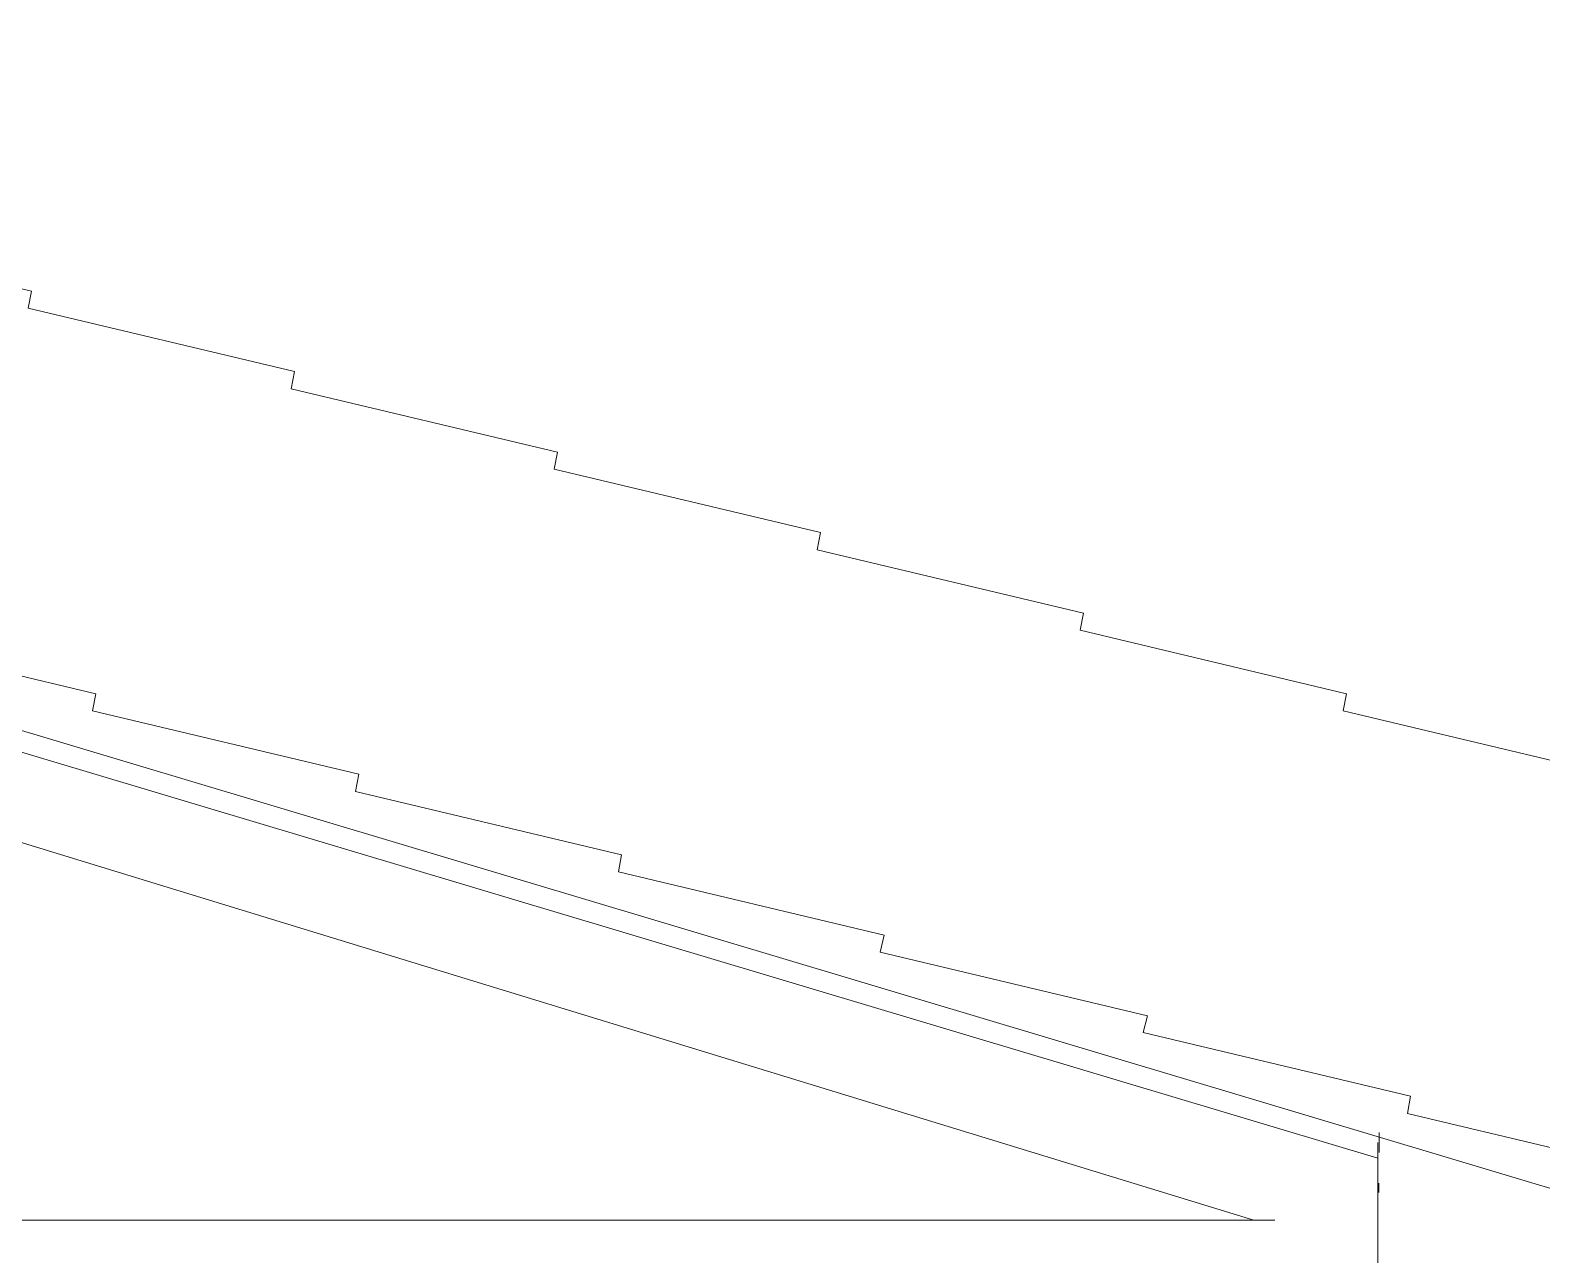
# Model space of a CAD drawing. Header units: metres. Extents: x -12536 to 12621, y -17191 to 9596.
# Drawn here: x -10903.1 to -10683.1, y -11389.2 to -11211 of the extents above; entities that cross this region are included whole.
import ezdxf

# ---------------------------------------------------------------- set-up
doc = ezdxf.new("R2010")
doc.units = ezdxf.units.M
doc.header["$MEASUREMENT"] = 0
doc.layers.add('Calque commun', color=7, linetype='Continuous')
doc.layers.add('Cotations', color=7, linetype='Continuous')

msp = doc.modelspace()

# ---------------------------------------------------------------- linework, layer by layer
at = {"layer": 'Calque commun', "color": 7, "linetype": 'Continuous', "lineweight": 20}
for p, q in [((-10672.902, -11382.233), (-11016.989, -11279.184)), ((-10706.988, -11375.166), (-11016.989, -11282.323)), ((-10706.988, -11412.681), (-10706.988, -11372.869))]:
    msp.add_line(p, q, dxfattribs=at)
at = {"layer": 'Calque commun', "color": 7, "linetype": 'Continuous', "lineweight": 5}
for p, q in [((-10725.019, -11384.181), (-11016.989, -11294.776)), ((-10706.813, -11378.774), (-10706.814, -11380.134)), ((-11308.959, -11384.181), (-10721.969, -11384.181)), ((-10758.51, -11384.181), (-10748.51, -11384.181)), ((-10758.507, -11384.201), (-10748.507, -11384.201)), ((-10748.51, -11384.181), (-10731.291, -11384.181)), ((-10748.507, -11384.201), (-10731.288, -11384.201))]:
    msp.add_line(p, q, dxfattribs=at)
at = {"layer": 'Cotations', "color": 6, "linetype": 'Continuous', "lineweight": 20}
for p, q in [((-10893.553, -11307.568), (-10932.281, -11298.345)), ((-10894.011, -11310.063), (-10893.553, -11307.568)), ((-10855.283, -11319.285), (-10894.011, -11310.063)), ((-10855.742, -11321.78), (-10855.283, -11319.285)), ((-10817.014, -11331.003), (-10855.742, -11321.78)), ((-10817.472, -11333.498), (-10817.014, -11331.003)), ((-10778.816, -11342.703), (-10817.472, -11333.498)), ((-10779.402, -11345.167), (-10778.816, -11342.703)), ((-10740.475, -11354.437), (-10779.402, -11345.167)), ((-10741.132, -11356.88), (-10740.475, -11354.437)), ((-10740.935, -11356.933), (-10741.132, -11356.88)), ((-10702.207, -11366.155), (-10740.935, -11356.933)), ((-10702.665, -11368.651), (-10702.207, -11366.155)), ((-10663.937, -11377.872), (-10702.665, -11368.651))]:
    msp.add_line(p, q, dxfattribs=at)
at = {"layer": 'Cotations', "color": 7, "linetype": 'Continuous', "lineweight": 20}
msp.add_line((-10706.797, -11374.31), (-10706.797, -11371.428), dxfattribs=at)
at = {"layer": 'Cotations', "color": 7, "linetype": 'Continuous', "lineweight": 5}
msp.add_polyline3d([(-10673.285, -11319.285, 0), (-10712.013, -11310.063, 0), (-10711.555, -11307.567, 0), (-10750.283, -11298.345, 0), (-10749.824, -11295.849, 0), (-10788.552, -11286.628, 0), (-10788.094, -11284.132, 0), (-10826.822, -11274.91, 0), (-10826.363, -11272.414, 0), (-10865.092, -11263.192, 0), (-10864.633, -11260.697, 0), (-10903.361, -11251.474, 0), (-10902.902, -11248.979, 0), (-10941.631, -11239.757, 0), (-10941.12, -11237.068, 0), (-10957.017, -11233.934, 0)], dxfattribs=at)

# ---------------------------------------------------------------- meshes
at = {"layer": 'Calque commun', "color": 7, "linetype": 'Continuous', "lineweight": 5}
mesh = msp.add_polyface(dxfattribs=at)
corners = [(-6255.473, -10253.272), (-12255.473, -10253.272), (-12255.473, -14453.272), (-6255.473, -14453.272)]
mesh.append_faces([[corners[k] for k in face] for face in [(0, 1, 2, 3)]], dxfattribs={"color": 7})

doc.saveas('drawing.dxf')
